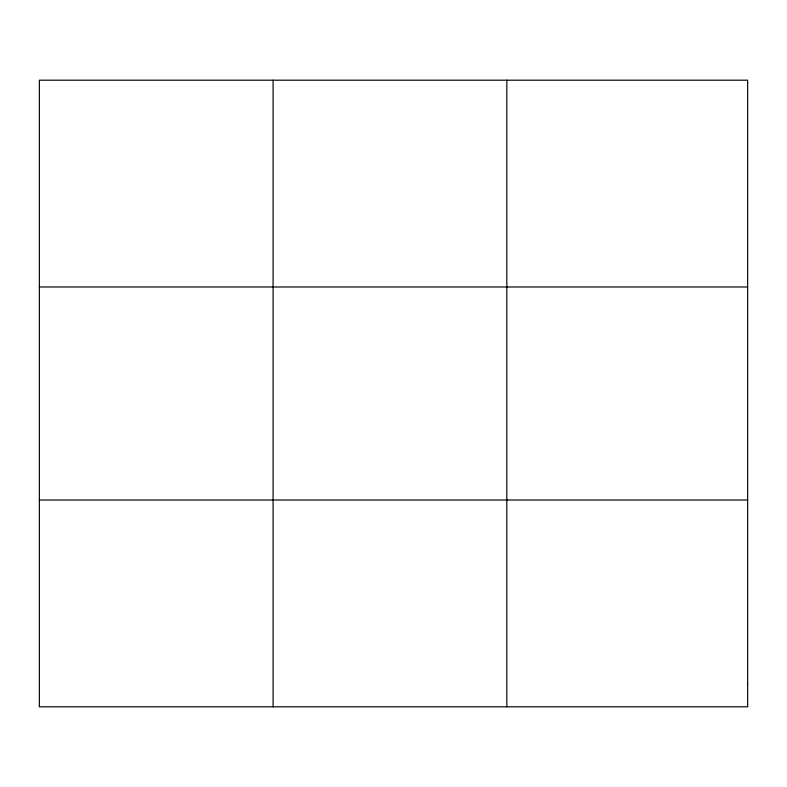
<?xml version="1.0" encoding="UTF-8"?>
<svg xmlns="http://www.w3.org/2000/svg" width="787" height="787" viewBox="0 0 787 787"><rect width="100%" height="100%" fill="white"/><g stroke="black" fill="none" stroke-linecap="round" stroke-linejoin="round"><path stroke-width="1.18" d="M273.089 80.195L273.089 706.805M506.828 80.195L506.828 706.805M39.35 286.98L747.65 286.98M39.35 500.02L747.65 500.02M747.65 683.834L747.65 706.805L39.35 706.805L39.35 80.195L747.65 80.195L747.65 683.834"/></g></svg>
